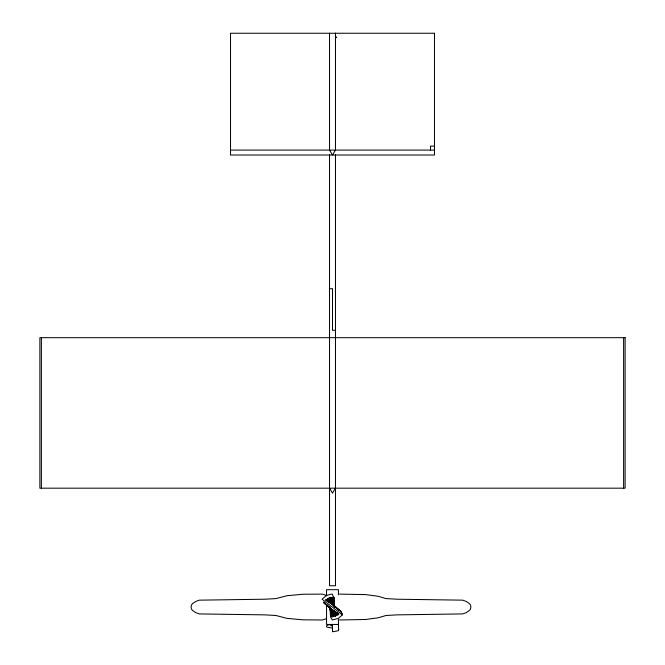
<?xml version="1.0" encoding="UTF-8"?>
<svg xmlns="http://www.w3.org/2000/svg" width="665" height="665" viewBox="0 0 665 665"><rect width="100%" height="100%" fill="white"/><g stroke="black" fill="none" stroke-linecap="round" stroke-linejoin="round"><path stroke-width="1" d="M335.468 37.207L336.457 37.207L335.468 37.207L335.468 33.25L335.468 150.082L332.5 155.028L329.532 150.082L329.532 33.25M329.524 624.676L330.912 624.501L332.5 626.272L329.532 624.443L327.197 625.358A6.293 1.854 0 0 0 327.197 627.186L332.5 628.093M333.921 597.719L334.021 598.409L332.259 594.119L330.563 594.252L326.141 595.707L322.109 599.215L342.409 614.867L338.385 618.384L332.259 619.971L330.522 616.738L329.94 607.045M335.468 488.176L332.5 493.114L329.532 488.176M326.382 618.674L322.5 619.971L303.032 619.83L287.039 618.384L275.975 615.499L264.986 614.867L199.226 613.92L195.793 612.64L192.592 610.52L191.462 609.049L191.088 607.045L191.462 605.042L192.584 603.571L195.784 601.451L199.217 600.163L264.978 599.215L275.967 598.583L287.031 595.707L303.032 594.252L322.5 594.119L326.382 595.408M330.912 624.501L332.5 624.443L332.5 631.75L337.803 630.836A6.293 1.854 0 0 0 338.418 629.447M339.474 619.971L365.692 619.489L378.061 617.81L386.008 615.499L396.997 614.867L462.757 613.92L466.19 612.64L469.39 610.52L470.512 609.049L470.887 607.045L470.512 605.042L469.39 603.571L466.19 601.451L462.749 600.163L396.997 599.215L386.008 598.583L378.061 596.272L365.692 594.593L339.474 594.119M434.478 146.125L430.521 146.125L430.521 150.082M230.522 150.082L434.478 150.082M329.532 288.701L332.5 288.701L332.5 330.281L335.468 330.281M338.626 629.921L338.443 624.443L326.557 624.443L326.557 605.025M334.537 606.588L332.084 597.212L334.562 606.738L333.78 605.3L325.7 600.079L333.606 605.233L340.837 611.285L342.35 614.51M326.54 604.668L330.738 608.791L338.826 614.003L330.921 608.857L323.597 602.54M335.069 607.045L333.921 605.433L326.108 599.389L340.837 611.285L342.409 614.867M326.108 599.389L333.78 605.3L339.341 610.744M323.689 602.798L338.41 614.701L330.222 608.143L335.326 616.372L329.99 607.494L332.442 616.871L329.965 607.345L331.162 616.812L329.94 607.079M338.41 614.701L330.738 608.791L326.59 604.726M333.664 605.217L335.077 606.588M336.482 607.96L339.291 610.703M326.64 604.751L330.854 608.866M323.83 602.008L325.185 603.338M334.495 606.438L330.696 597.345L334.379 606.106L329.2 597.71L334.196 605.773L327.579 598.433L335.185 607.178M327.579 598.433L333.921 605.433M330.455 608.492L336.939 615.657L330.322 608.309L335.326 616.372M330.596 608.658L336.939 615.657M329.2 597.71L334.296 605.94M330.696 597.345L334.445 606.272M330.073 607.81L333.822 616.738L330.405 608.558M330.023 607.644L332.442 616.871M334.562 606.738L333.356 597.278L334.578 607.004L334.005 597.345M623.62 337.679L623.62 488.176M338.443 594.801L338.443 589.689L326.557 589.689L326.557 595.823M338.443 619.331L338.443 624.443M335.468 154.762L335.468 585.732L329.532 585.732L329.532 154.745M41.38 337.679L41.38 488.176M434.478 33.25L230.522 33.25L230.522 155.028L434.478 155.028L434.478 33.25M625.125 337.679L39.875 337.679L39.875 488.176L625.125 488.176L625.125 337.679"/></g></svg>
